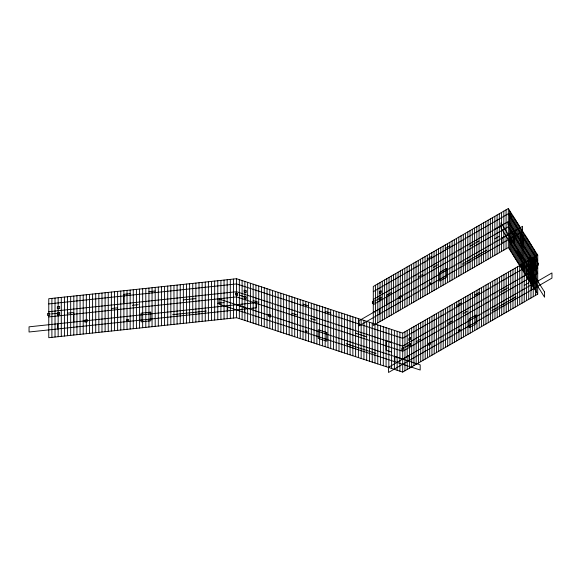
<?xml version="1.0" encoding="UTF-8"?>
<svg xmlns="http://www.w3.org/2000/svg" width="581" height="581" viewBox="0 0 581 581"><rect width="100%" height="100%" fill="white"/><g stroke="black" fill="none" stroke-linecap="round" stroke-linejoin="round"><path stroke-width="0.87" d="M508.331 208.528L373.3 286.484L373.3 325.469L508.331 247.506L508.331 208.528L537.723 255.146L537.723 294.131L402.691 372.087L236.569 317.713L48.768 337.699L48.768 298.721L236.569 278.727L402.691 333.109L537.723 255.146M427.333 258.915L431.792 256.337M445.337 248.523L449.796 245.945M373.3 291.684L508.331 213.721L537.723 260.346L402.691 338.309L236.569 283.927L48.768 303.921M373.3 299.484L508.331 221.521L537.723 268.139L402.691 346.102L236.569 291.72L48.768 311.714M494.845 229.328L499.311 226.75M375.58 300.667L379.785 298.242M433.433 267.267L437.638 264.842M469.978 246.17L479.064 240.926M391.282 292.548L386.823 295.126L386.823 304.647M418.327 276.934L422.794 274.355M373.3 304.676L508.331 226.721L537.723 273.339L402.691 351.302L236.569 296.92L48.768 316.914M494.845 238.849L499.311 236.271M373.3 312.476L508.331 234.513M462.382 264.166L486.66 250.15M456.717 305.541L461.183 302.962M474.728 295.141L479.187 292.57M524.236 275.946L528.703 273.368M404.972 347.293L409.177 344.86M462.825 313.885L467.03 311.46M499.369 292.788L508.455 287.544M416.214 341.744L420.673 339.166M447.719 323.559L452.185 320.981M524.236 285.467L528.703 282.889M537.723 281.139L402.691 359.094L236.569 304.713M491.773 310.791L516.051 296.775M130.122 293.688L123.913 294.349L123.913 303.696M148.954 291.684L155.163 291.023M51.941 313.885L57.795 313.261M132.403 305.315L138.256 304.691M183.233 299.905L195.862 298.561M67.57 313.166L73.787 312.505L73.787 322.027M111.392 308.496L117.602 307.836L117.602 317.357M217.817 303.26L224.026 302.599M172.659 314.648L206.429 311.053M303.042 304.11L308.533 305.911M325.186 311.365L330.683 313.159M391.594 342.492L386.096 340.691L386.096 350.212L391.594 352.013M239.379 295.148L244.55 296.84M310.552 318.446L315.723 320.138M355.507 333.16L366.684 336.82M253.2 300.617L258.698 302.418M291.967 313.304L297.457 315.105L297.457 324.626M346.16 343.72L376.03 353.495M511.585 217.316L509.428 213.895L509.428 223.242M534.585 265.67L536.619 268.894M515.943 237.041L513.786 233.62L513.786 243.141M529.022 257.79L531.179 261.218M516.814 251.115L521.622 258.741M508.331 247.506L537.723 294.131M536.633 253.418L536.633 292.403M535.544 251.696L535.471 295.431M534.614 276.229L534.614 281.4M534.455 249.968L534.455 288.946M533.365 248.24L533.365 287.225M533.22 257.746L533.22 296.724M532.276 246.511L532.276 285.496M531.346 290.006L531.346 284.835L551.95 272.939L551.95 278.11L388.507 372.472L388.507 367.301L409.111 355.405L409.111 360.583M531.194 244.79L531.194 283.768M530.969 259.046L530.969 298.024M530.104 243.061L530.104 282.039M529.015 241.333L529.015 280.318M528.717 260.346L528.717 299.324M527.926 239.604L527.926 278.589M526.836 237.883L526.836 276.861M526.466 261.646L526.466 300.624M525.747 236.155L525.747 275.133M524.658 234.426L524.658 273.411M524.222 262.946L524.222 301.924M523.568 232.698L523.568 271.683M522.479 230.977L522.479 269.954M521.97 264.246L521.97 303.224M521.397 229.248L521.397 268.226M520.307 227.52L520.307 266.505M519.719 265.546L519.719 304.524M519.218 225.791L519.218 264.776M518.129 224.07L518.129 263.048M517.468 266.839L517.468 305.824M517.039 222.341L517.039 261.319M515.95 220.613L515.95 259.591M515.216 268.139L515.216 307.124M514.86 218.884L514.86 257.87M513.771 217.163L513.771 256.141M512.965 269.439L512.965 308.424M512.682 215.435L512.682 254.413M511.6 213.706L511.6 252.684M510.939 238.668L510.939 243.838M510.714 270.739L510.714 309.724M510.51 211.978L510.51 250.963M509.421 210.257L509.421 249.234M508.462 272.039L508.462 311.017M506.218 273.339L506.218 312.317M506.08 209.828L506.08 248.806M503.967 274.639L503.967 313.617M503.829 211.128L503.829 250.106M501.955 243.388L501.955 238.217L522.559 226.321L522.559 231.492L359.116 325.854L359.116 320.683L379.72 308.787L379.72 313.958M501.715 275.939L501.715 314.917M501.577 212.421L501.577 251.406M499.464 277.239L499.464 316.217M499.326 213.721L499.326 252.706M497.213 278.539L497.213 317.516M497.075 215.021L497.075 254.006M494.961 279.839L494.961 318.816M494.83 216.321L494.83 255.306M492.71 281.131L492.71 320.116M492.579 217.621L492.579 256.606M490.458 282.431L490.458 321.416M490.328 218.921L490.328 257.899M488.207 283.731L488.207 322.716M488.076 220.221L488.076 259.199M485.963 285.031L485.963 324.016M485.825 221.521L485.825 260.499M483.712 286.331L483.712 325.316M483.574 222.821L483.574 261.799M481.46 287.631L481.46 326.609M481.322 224.121L481.322 263.099M479.209 288.931L479.209 327.909M479.071 225.421L479.071 264.399M476.957 290.231L476.957 329.209M476.827 226.713L476.827 265.699M474.706 291.531L474.706 330.509M474.575 228.013L474.575 266.999M472.455 292.831L472.455 331.809M472.324 229.313L472.324 268.299M470.203 294.131L470.203 333.109M470.073 230.613L470.073 269.599M467.952 295.424L467.952 334.409M467.821 231.913L467.821 270.899M465.708 296.724L465.708 335.709M465.57 233.213L465.57 272.191M463.456 298.024L463.456 337.009M463.318 234.513L463.318 273.491M461.205 299.324L461.205 338.309M461.067 235.813L461.067 274.791M458.954 300.624L458.954 339.609M458.816 237.113L458.816 276.091M456.702 301.924L456.702 340.902M456.572 238.413L456.572 277.391M454.451 303.224L454.451 342.202M454.32 239.713L454.32 278.691M452.2 304.524L452.2 343.502M452.069 241.013L452.069 279.991M449.948 305.824L449.948 344.802M449.817 242.306L449.817 281.291M447.697 307.124L447.697 346.102M447.566 243.606L447.566 282.591M445.453 308.424L445.453 347.402M445.315 244.906L445.315 283.891M443.201 309.724L443.201 348.702M443.063 246.206L443.063 285.191M440.95 311.017L440.95 350.002M440.812 247.506L440.812 286.484M438.699 312.317L438.699 351.302M438.561 248.806L438.561 287.784M436.447 313.617L436.447 352.602M436.316 250.106L436.316 289.084M434.196 314.917L434.196 353.902M434.065 251.406L434.065 290.384M431.944 316.217L431.944 355.194M431.814 252.706L431.814 291.684M429.693 317.516L429.693 356.494M429.562 254.006L429.562 292.984M427.442 318.816L427.442 357.794M427.311 255.306L427.311 294.284M425.198 320.116L425.198 359.094M425.06 256.599L425.06 295.584M422.946 321.416L422.946 360.394M422.808 257.899L422.808 296.884M420.695 322.716L420.695 361.694M420.557 259.199L420.557 298.184M418.443 324.016L418.443 362.994M418.305 260.499L418.305 299.484M416.192 325.309L416.192 364.294M416.061 261.799L416.061 300.784M413.941 326.609L413.941 365.594M413.81 263.099L413.81 302.076M411.689 327.909L411.689 366.894M411.559 264.399L411.559 303.376M409.438 329.209L409.438 368.194M409.307 265.699L409.307 304.676M407.194 330.509L407.194 369.487M407.056 266.999L407.056 305.976M404.942 331.809L404.942 370.787M404.804 268.299L404.804 307.276M402.691 333.109L402.691 372.087M402.553 269.599L402.553 308.576M400.302 270.891L400.302 309.876M399.924 332.201L399.924 371.186M398.058 272.191L398.058 311.176M397.15 331.293L397.15 370.279M395.806 273.491L395.806 312.476M394.848 361.723L394.848 356.552L420.194 364.846L420.194 370.017L219.124 304.197L219.124 299.026L244.47 307.327L244.47 312.498M394.383 330.393L394.383 369.371M393.555 274.791L393.555 313.776M391.616 329.485L391.616 368.463M391.303 276.091L391.303 315.076M389.052 277.391L389.052 316.369M388.849 328.577L388.849 367.555M386.801 278.691L386.801 317.669M386.075 327.669L386.075 366.655M384.549 279.991L384.549 318.969M383.307 326.762L383.307 365.747M382.298 281.291L382.298 320.269M380.54 325.861L380.54 364.839M380.047 282.591L380.047 321.569M377.803 283.891L377.803 322.869M377.773 324.953L377.773 363.931M375.551 285.184L375.551 324.169M374.999 324.045L374.999 363.023M372.232 323.138L372.232 362.123M369.465 322.23L369.465 361.215M366.698 321.329L366.698 360.307M363.931 320.421L363.931 359.399M361.157 319.514L361.157 358.492M358.39 318.606L358.39 357.591M355.623 317.698L355.623 356.683M352.856 316.798L352.856 355.775M350.082 315.89L350.082 354.868M347.315 314.982L347.315 353.96M344.548 314.074L344.548 353.059M341.781 313.166L341.781 352.151M339.006 312.266L339.006 351.244M336.239 311.358L336.239 350.336M333.472 310.45L333.472 349.428M330.705 309.542L330.705 348.527M327.938 308.634L327.938 347.62M325.164 307.734L325.164 346.712M322.397 306.826L322.397 345.804M319.63 305.918L319.63 344.896M316.863 305.01L316.863 343.996M314.089 304.103L314.089 343.088M311.322 303.202L311.322 342.18M308.555 302.294L308.555 341.272M305.788 301.386L305.788 340.364M303.013 300.479L303.013 339.464M300.246 299.578L300.246 338.556M297.479 298.67L297.479 337.648M294.712 297.762L294.712 336.74M291.945 296.855L291.945 335.84M289.171 295.947L289.171 334.932M286.404 295.046L286.404 334.024M283.637 294.139L283.637 333.116M280.87 293.231L280.87 332.209M278.096 292.323L278.096 331.308M275.329 291.415L275.329 330.4M272.562 290.515L272.562 329.492M269.795 289.607L269.795 328.585M267.02 288.699L267.02 327.677M264.253 287.791L264.253 326.776M261.486 286.883L261.486 325.868M258.719 285.983L258.719 324.961M255.952 285.075L255.952 324.053M253.178 284.167L253.178 323.145M250.411 283.259L250.411 322.244M247.644 282.351L247.644 321.337M244.877 281.451L244.877 320.429M242.103 280.543L242.103 319.521M239.336 279.635L239.336 318.613M236.569 278.727L236.569 317.713M233.439 279.062L233.439 318.047M230.308 279.396L230.308 318.373M227.701 305.679L227.701 310.85M227.178 279.73L227.178 318.708M224.048 280.064L224.048 319.042M220.918 280.398L220.918 319.376M217.788 280.732L217.788 319.71M214.658 281.059L214.658 320.044M211.528 281.393L211.528 320.378M208.397 281.727L208.397 320.712M205.267 282.061L205.267 321.039M202.137 282.395L202.137 321.373M199.007 282.729L199.007 321.707M195.877 283.063L195.877 322.041M192.747 283.397L192.747 322.375M189.617 283.724L189.617 322.709M186.486 284.058L186.486 323.043M183.356 284.392L183.356 323.377M180.226 284.726L180.226 323.704M177.096 285.06L177.096 324.038M173.966 285.394L173.966 324.372M170.836 285.729L170.836 324.706M167.706 286.063L167.706 325.04M164.576 286.389L164.576 325.375M161.445 286.724L161.445 325.709M158.315 287.058L158.315 326.043M155.185 287.392L155.185 326.377M152.055 287.726L152.055 326.704M148.932 288.06L148.932 327.038M145.802 288.394L145.802 327.372M142.672 288.728L142.672 327.706M139.542 289.062L139.542 328.04M136.412 289.389L136.412 328.374M133.281 289.723L133.281 328.708M130.151 290.057L130.151 329.042M127.021 290.391L127.021 329.369M123.891 290.725L123.891 329.703M120.761 291.059L120.761 330.037M117.631 291.393L117.631 330.371M114.501 291.727L114.501 330.705M111.37 292.054L111.37 331.039M108.24 292.388L108.24 331.373M105.11 292.722L105.11 331.707M101.98 293.056L101.98 332.034M98.85 293.39L98.85 332.368M95.72 293.725L95.72 332.702M92.59 294.059L92.59 333.036M89.459 294.393L89.459 333.371M86.329 294.72L86.329 333.705M83.199 295.054L83.199 334.039M80.069 295.388L80.069 334.373M76.939 295.722L76.939 334.707M73.809 296.056L73.809 335.034M70.679 296.39L70.679 335.368M67.549 296.724L67.549 335.702M64.418 297.058L64.418 336.036M61.288 297.392L61.288 336.37M58.158 297.719L58.158 336.704M57.701 323.777L57.701 328.948M55.028 298.053L55.028 337.038M51.898 298.387L51.898 337.372M381.107 290.936L379.466 291.88L379.466 293.877L381.107 292.933L381.107 290.936M374.033 300.682L372.392 301.626L372.392 303.631L374.033 302.679L374.033 300.682M381.107 297.102L379.466 298.053L379.466 300.05L381.107 299.099L381.107 297.102M446.636 268.444L439.657 272.474L439.657 281.102L446.636 277.079L446.636 268.444M400.905 295.736L399.263 296.68L399.263 298.678L400.905 297.733L400.905 295.736M430.492 282.925L429.163 283.695L429.163 284.799L430.492 284.036L430.492 282.925M410.498 337.554L408.857 338.505L408.857 340.502L410.498 339.551L410.498 337.554M403.425 347.3L401.783 348.251L401.783 350.249L403.425 349.304L403.425 347.3M410.498 343.727L408.857 344.671L408.857 346.668L410.498 345.724L410.498 343.727M476.028 315.062L469.049 319.092L469.049 327.728L476.028 323.697L476.028 315.062M430.296 342.354L428.655 343.306L428.655 345.303L430.296 344.351L430.296 342.354M459.883 329.55L458.554 330.32L458.554 331.424L459.883 330.654L459.883 329.55M59.632 306.521L57.345 306.768L57.345 308.765L59.632 308.518L59.632 306.521M49.799 313.232L47.511 313.479L47.511 315.476L49.799 315.229L49.799 313.232M59.632 312.694L57.345 312.934L57.345 314.931L59.632 314.691L59.632 312.694M150.769 312.164L141.06 313.195L141.06 321.83L150.769 320.792L150.769 312.164M87.165 319.819L84.884 320.066L84.884 322.063L87.165 321.816L87.165 319.819M256.359 302.628L29.05 326.827L29.05 331.998L256.359 307.799L256.359 302.628M128.314 319.717L126.462 319.913L126.462 321.017L128.314 320.821L128.314 319.717M246.177 290.834L244.158 290.173L244.158 292.17L246.177 292.831L246.177 290.834M237.476 293.645L235.458 292.984L235.458 294.981L237.476 295.642L237.476 293.645M246.177 297L244.158 296.339L244.158 298.336L246.177 298.997L246.177 297M326.791 332.564L318.206 329.754L318.206 338.382L326.791 341.192L326.791 332.564M270.535 315.033L268.516 314.372L268.516 316.369L270.535 317.03L270.535 315.033M306.928 331.221L305.294 330.691L305.294 331.795L306.928 332.325L306.928 331.221M523.205 236.554L520.692 232.567L520.692 242.945L523.205 246.925L523.205 236.554M538.159 263.324L537.367 262.067L537.367 264.065L538.159 265.328L538.159 263.324M534.738 259.373L533.946 258.109L533.946 260.106L534.738 261.37L534.738 259.373M508.731 223.482L507.932 222.218L507.932 224.215L508.731 225.479L508.731 223.482M534.738 265.539L533.946 264.282L533.946 266.28L534.738 267.536L534.738 265.539M525.159 260.411L524.367 259.148L524.367 261.152L525.159 262.409L525.159 260.411M544.579 292.032L500.975 222.864L500.975 228.035L544.579 297.203L544.579 292.032"/></g></svg>
